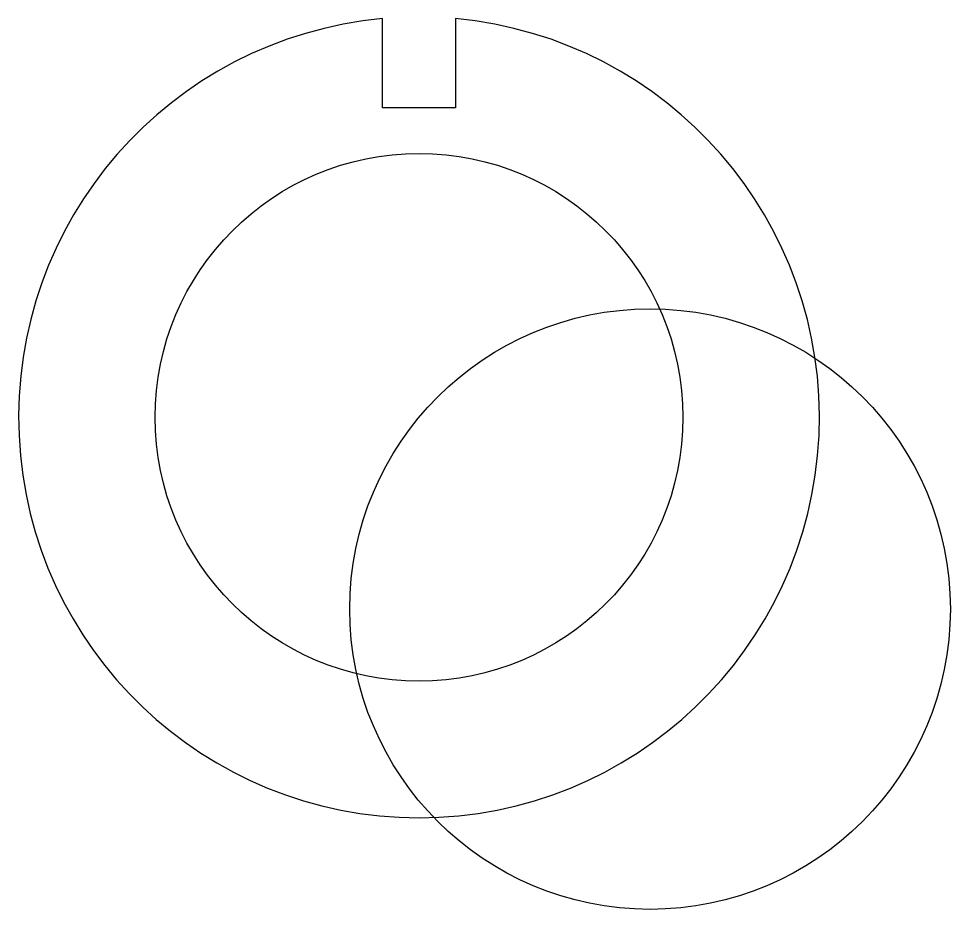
# Model space of a CAD drawing. Header units: millimetres. Extents: x -11 to 14.6, y -138.5 to -114.
import ezdxf

# ---------------------------------------------------------------- set-up
doc = ezdxf.new("R2010")
doc.units = ezdxf.units.MM
doc.layers.get('0').update_dxf_attribs({"linetype": 'CONTINUOUS'})

msp = doc.modelspace()

# ---------------------------------------------------------------- linework, layer by layer
msp.add_lwpolyline([(1, -114.046), (1, -116.5), (-1, -116.5), (-1, -114.046, 21.954451)], format="xyb", close=True)
for centre, radius in [((0, -125), 7.25), ((6.347, -130.27), 8.25)]:
    msp.add_circle(centre, radius)

doc.saveas('drawing.dxf')
